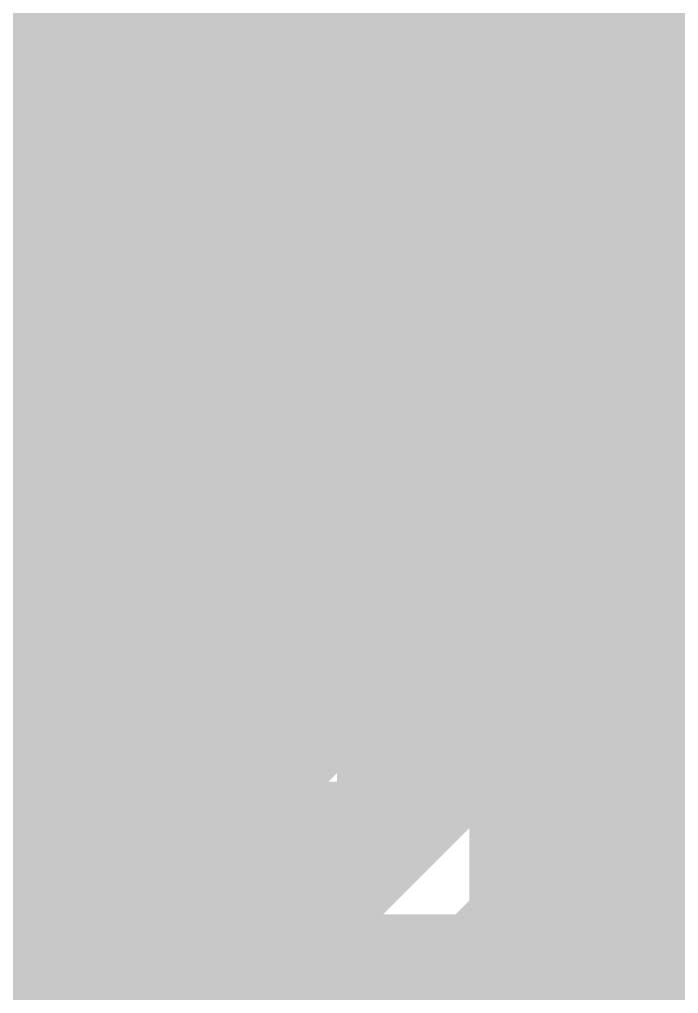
# Model space of a CAD drawing. Header units: inches. Extents: x 0 to 841, y 0 to 594.
# Drawn here: x 412.673 to 413.173, y 551.926 to 552.664 of the extents above; entities that cross this region are included whole.
import ezdxf

# ---------------------------------------------------------------- set-up
doc = ezdxf.new("R2010")
doc.units = ezdxf.units.IN
doc.layers.add('Sheet', color=255, linetype='Continuous')

msp = doc.modelspace()

# ---------------------------------------------------------------- linework, layer by layer
at = {"layer": 'Sheet'}
for points in [[(402.5113, 567.49819, 0.7493, 0.7493, 0), (412.50502, 567.49819, 0.7493, 0.7493, 0), (412.50502, 552.49546, 0.7493, 0.7493, 0)], [(413.17875, 552.85481, 0.29972, 0.29972, 0), (413.20121, 552.80989, 0.29972, 0.29972, 0), (413.20121, 552.78743, 0.29972, 0.29972, 0), (413.22367, 552.74251, 0.29972, 0.29972, 0), (413.22367, 552.72006, 0.29972, 0.29972, 0), (413.24613, 552.67514, 0.29972, 0.29972, 0), (413.24613, 552.65268, 0.29972, 0.29972, 0), (413.26859, 552.60776, 0.29972, 0.29972, 0), (413.26859, 552.56284, 0.29972, 0.29972, 0), (413.26859, 552.54038, 0.29972, 0.29972, 0), (413.26859, 552.49546, 0.29972, 0.29972, 0)], [(413.17875, 552.85481, 0.29972, 0.29972, 0), (413.20121, 552.80989, 0.29972, 0.29972, 0), (413.20121, 552.78743, 0.29972, 0.29972, 0), (413.22367, 552.74251, 0.29972, 0.29972, 0), (413.22367, 552.72006, 0.29972, 0.29972, 0), (413.24613, 552.67514, 0.29972, 0.29972, 0), (413.24613, 552.65268, 0.29972, 0.29972, 0), (413.26859, 552.60776, 0.29972, 0.29972, 0), (413.26859, 552.56284, 0.29972, 0.29972, 0), (413.26859, 552.54038, 0.29972, 0.29972, 0), (413.26859, 552.49546, 0.29972, 0.29972, 0)], [(413.17875, 552.85481, 0.29972, 0.29972, 0), (413.20121, 552.80989, 0.29972, 0.29972, 0), (413.20121, 552.78743, 0.29972, 0.29972, 0), (413.22367, 552.74251, 0.29972, 0.29972, 0), (413.22367, 552.72006, 0.29972, 0.29972, 0), (413.24613, 552.67514, 0.29972, 0.29972, 0), (413.24613, 552.65268, 0.29972, 0.29972, 0), (413.26859, 552.60776, 0.29972, 0.29972, 0), (413.26859, 552.56284, 0.29972, 0.29972, 0), (413.26859, 552.54038, 0.29972, 0.29972, 0), (413.26859, 552.49546, 0.29972, 0.29972, 0)], [(413.17875, 552.85481, 0.29972, 0.29972, 0), (413.20121, 552.80989, 0.29972, 0.29972, 0), (413.20121, 552.78743, 0.29972, 0.29972, 0), (413.22367, 552.74251, 0.29972, 0.29972, 0), (413.22367, 552.72006, 0.29972, 0.29972, 0), (413.24613, 552.67514, 0.29972, 0.29972, 0), (413.24613, 552.65268, 0.29972, 0.29972, 0), (413.26859, 552.60776, 0.29972, 0.29972, 0), (413.26859, 552.56284, 0.29972, 0.29972, 0), (413.26859, 552.54038, 0.29972, 0.29972, 0), (413.26859, 552.49546, 0.29972, 0.29972, 0)], [(412.8868, 552.83235, 0.29972, 0.29972, 0), (412.90926, 552.80989, 0.29972, 0.29972, 0), (412.93172, 552.78743, 0.29972, 0.29972, 0), (412.93172, 552.76497, 0.29972, 0.29972, 0), (412.95418, 552.74251, 0.29972, 0.29972, 0), (412.95418, 552.72006, 0.29972, 0.29972, 0), (412.97663, 552.6976, 0.29972, 0.29972, 0), (412.97663, 552.67514, 0.29972, 0.29972, 0), (412.99909, 552.67514, 0.29972, 0.29972, 0), (412.99909, 552.63022, 0.29972, 0.29972, 0), (412.99909, 552.60776, 0.29972, 0.29972, 0), (413.02155, 552.5853, 0.29972, 0.29972, 0), (413.02155, 552.56284, 0.29972, 0.29972, 0), (413.02155, 552.54038, 0.29972, 0.29972, 0), (413.02155, 552.51792, 0.29972, 0.29972, 0), (413.02155, 552.49546, 0.29972, 0.29972, 0)], [(412.8868, 552.83235, 0.29972, 0.29972, 0), (412.90926, 552.80989, 0.29972, 0.29972, 0), (412.93172, 552.78743, 0.29972, 0.29972, 0), (412.93172, 552.76497, 0.29972, 0.29972, 0), (412.95418, 552.74251, 0.29972, 0.29972, 0), (412.95418, 552.72006, 0.29972, 0.29972, 0), (412.97663, 552.6976, 0.29972, 0.29972, 0), (412.97663, 552.67514, 0.29972, 0.29972, 0), (412.99909, 552.67514, 0.29972, 0.29972, 0), (412.99909, 552.63022, 0.29972, 0.29972, 0), (412.99909, 552.60776, 0.29972, 0.29972, 0), (413.02155, 552.5853, 0.29972, 0.29972, 0), (413.02155, 552.56284, 0.29972, 0.29972, 0), (413.02155, 552.54038, 0.29972, 0.29972, 0), (413.02155, 552.51792, 0.29972, 0.29972, 0), (413.02155, 552.49546, 0.29972, 0.29972, 0)], [(412.8868, 552.83235, 0.29972, 0.29972, 0), (412.90926, 552.80989, 0.29972, 0.29972, 0), (412.93172, 552.78743, 0.29972, 0.29972, 0), (412.93172, 552.76497, 0.29972, 0.29972, 0), (412.95418, 552.74251, 0.29972, 0.29972, 0), (412.95418, 552.72006, 0.29972, 0.29972, 0), (412.97663, 552.6976, 0.29972, 0.29972, 0), (412.97663, 552.67514, 0.29972, 0.29972, 0), (412.99909, 552.67514, 0.29972, 0.29972, 0), (412.99909, 552.63022, 0.29972, 0.29972, 0), (412.99909, 552.60776, 0.29972, 0.29972, 0), (413.02155, 552.5853, 0.29972, 0.29972, 0), (413.02155, 552.56284, 0.29972, 0.29972, 0), (413.02155, 552.54038, 0.29972, 0.29972, 0), (413.02155, 552.51792, 0.29972, 0.29972, 0), (413.02155, 552.49546, 0.29972, 0.29972, 0)], [(412.8868, 552.83235, 0.29972, 0.29972, 0), (412.90926, 552.80989, 0.29972, 0.29972, 0), (412.93172, 552.78743, 0.29972, 0.29972, 0), (412.93172, 552.76497, 0.29972, 0.29972, 0), (412.95418, 552.74251, 0.29972, 0.29972, 0), (412.95418, 552.72006, 0.29972, 0.29972, 0), (412.97663, 552.6976, 0.29972, 0.29972, 0), (412.97663, 552.67514, 0.29972, 0.29972, 0), (412.99909, 552.67514, 0.29972, 0.29972, 0), (412.99909, 552.63022, 0.29972, 0.29972, 0), (412.99909, 552.60776, 0.29972, 0.29972, 0), (413.02155, 552.5853, 0.29972, 0.29972, 0), (413.02155, 552.56284, 0.29972, 0.29972, 0), (413.02155, 552.54038, 0.29972, 0.29972, 0), (413.02155, 552.51792, 0.29972, 0.29972, 0), (413.02155, 552.49546, 0.29972, 0.29972, 0)], [(445.00147, 552.49546, 0.7493, 0.7493, 0), (429.99965, 552.49546, 0.7493, 0.7493, 0), (412.50502, 552.49546, 0.7493, 0.7493, 0), (412.50502, 552.49546, 0.7493, 0.7493, 0), (405.00411, 552.49546, 0.7493, 0.7493, 0), (405.00411, 552.49546, 0.7493, 0.7493, 0)], [(412.50502, 552.49546, 0.7493, 0.7493, 0), (412.50502, 549.98004, 0.7493, 0.7493, 0)], [(412.95418, 552.72006, 0.09906, 0.09906, 0), (412.97663, 552.6976, 0.09906, 0.09906, 0), (412.97663, 552.67514, 0.09906, 0.09906, 0), (412.99909, 552.67514, 0.09906, 0.09906, 0), (412.99909, 552.63022, 0.09906, 0.09906, 0), (412.99909, 552.60776, 0.09906, 0.09906, 0), (413.02155, 552.5853, 0.09906, 0.09906, 0), (413.02155, 552.56284, 0.09906, 0.09906, 0), (413.02155, 552.54038, 0.09906, 0.09906, 0), (413.02155, 552.51792, 0.09906, 0.09906, 0), (413.02155, 552.49546, 0.09906, 0.09906, 0)], [(412.95418, 552.72006, 0.09906, 0.09906, 0), (412.97663, 552.6976, 0.09906, 0.09906, 0), (412.97663, 552.67514, 0.09906, 0.09906, 0), (412.99909, 552.67514, 0.09906, 0.09906, 0), (412.99909, 552.63022, 0.09906, 0.09906, 0), (412.99909, 552.60776, 0.09906, 0.09906, 0), (413.02155, 552.5853, 0.09906, 0.09906, 0), (413.02155, 552.56284, 0.09906, 0.09906, 0), (413.02155, 552.54038, 0.09906, 0.09906, 0), (413.02155, 552.51792, 0.09906, 0.09906, 0), (413.02155, 552.49546, 0.09906, 0.09906, 0)], [(412.95418, 552.72006, 0.09906, 0.09906, 0), (412.97663, 552.6976, 0.09906, 0.09906, 0), (412.97663, 552.67514, 0.09906, 0.09906, 0), (412.99909, 552.67514, 0.09906, 0.09906, 0), (412.99909, 552.63022, 0.09906, 0.09906, 0), (412.99909, 552.60776, 0.09906, 0.09906, 0), (413.02155, 552.5853, 0.09906, 0.09906, 0), (413.02155, 552.56284, 0.09906, 0.09906, 0), (413.02155, 552.54038, 0.09906, 0.09906, 0), (413.02155, 552.51792, 0.09906, 0.09906, 0), (413.02155, 552.49546, 0.09906, 0.09906, 0)], [(412.95418, 552.72006, 0.09906, 0.09906, 0), (412.97663, 552.6976, 0.09906, 0.09906, 0), (412.97663, 552.67514, 0.09906, 0.09906, 0), (412.99909, 552.67514, 0.09906, 0.09906, 0), (412.99909, 552.63022, 0.09906, 0.09906, 0), (412.99909, 552.60776, 0.09906, 0.09906, 0), (413.02155, 552.5853, 0.09906, 0.09906, 0), (413.02155, 552.56284, 0.09906, 0.09906, 0), (413.02155, 552.54038, 0.09906, 0.09906, 0), (413.02155, 552.51792, 0.09906, 0.09906, 0), (413.02155, 552.49546, 0.09906, 0.09906, 0)], [(413.02155, 552.49546, 0.29972, 0.29972, 0), (413.02155, 552.473, 0.29972, 0.29972, 0), (413.02155, 552.45055, 0.29972, 0.29972, 0), (413.02155, 552.40563, 0.29972, 0.29972, 0), (413.02155, 552.38317, 0.29972, 0.29972, 0), (412.99909, 552.36071, 0.29972, 0.29972, 0), (412.99909, 552.33825, 0.29972, 0.29972, 0), (412.99909, 552.31579, 0.29972, 0.29972, 0), (412.97663, 552.29333, 0.29972, 0.29972, 0), (412.97663, 552.27087, 0.29972, 0.29972, 0), (412.95418, 552.24841, 0.29972, 0.29972, 0), (412.95418, 552.22595, 0.29972, 0.29972, 0), (412.93172, 552.20349, 0.29972, 0.29972, 0), (412.93172, 552.18104, 0.29972, 0.29972, 0), (412.90926, 552.15858, 0.29972, 0.29972, 0), (412.8868, 552.13612, 0.29972, 0.29972, 0), (412.86434, 552.13612, 0.29972, 0.29972, 0), (412.86434, 552.11366, 0.29972, 0.29972, 0), (412.84189, 552.0912, 0.29972, 0.29972, 0), (412.81943, 552.06874, 0.29972, 0.29972, 0), (412.79697, 552.06874, 0.29972, 0.29972, 0), (412.77451, 552.04628, 0.29972, 0.29972, 0), (412.75206, 552.04628, 0.29972, 0.29972, 0), (412.7296, 552.02382, 0.29972, 0.29972, 0), (412.70714, 552.02382, 0.29972, 0.29972, 0), (412.68468, 552.00136, 0.29972, 0.29972, 0), (412.66222, 552.00136, 0.29972, 0.29972, 0), (412.63977, 552.00136, 0.29972, 0.29972, 0), (412.61731, 551.9789, 0.29972, 0.29972, 0), (412.59485, 551.9789, 0.29972, 0.29972, 0), (412.54994, 551.9789, 0.29972, 0.29972, 0), (412.52748, 551.9789, 0.29972, 0.29972, 0), (412.50502, 551.9789, 0.29972, 0.29972, 0)], [(413.02155, 552.49546, 0.29972, 0.29972, 0), (413.02155, 552.473, 0.29972, 0.29972, 0), (413.02155, 552.45055, 0.29972, 0.29972, 0), (413.02155, 552.40563, 0.29972, 0.29972, 0), (413.02155, 552.38317, 0.29972, 0.29972, 0), (412.99909, 552.36071, 0.29972, 0.29972, 0), (412.99909, 552.33825, 0.29972, 0.29972, 0), (412.99909, 552.31579, 0.29972, 0.29972, 0), (412.97663, 552.29333, 0.29972, 0.29972, 0), (412.97663, 552.27087, 0.29972, 0.29972, 0), (412.95418, 552.24841, 0.29972, 0.29972, 0), (412.95418, 552.22595, 0.29972, 0.29972, 0), (412.93172, 552.20349, 0.29972, 0.29972, 0), (412.93172, 552.18104, 0.29972, 0.29972, 0), (412.90926, 552.15858, 0.29972, 0.29972, 0), (412.8868, 552.13612, 0.29972, 0.29972, 0), (412.86434, 552.13612, 0.29972, 0.29972, 0), (412.86434, 552.11366, 0.29972, 0.29972, 0), (412.84189, 552.0912, 0.29972, 0.29972, 0), (412.81943, 552.06874, 0.29972, 0.29972, 0), (412.79697, 552.06874, 0.29972, 0.29972, 0), (412.77451, 552.04628, 0.29972, 0.29972, 0), (412.75206, 552.04628, 0.29972, 0.29972, 0), (412.7296, 552.02382, 0.29972, 0.29972, 0), (412.70714, 552.02382, 0.29972, 0.29972, 0), (412.68468, 552.00136, 0.29972, 0.29972, 0), (412.66222, 552.00136, 0.29972, 0.29972, 0), (412.63977, 552.00136, 0.29972, 0.29972, 0), (412.61731, 551.9789, 0.29972, 0.29972, 0), (412.59485, 551.9789, 0.29972, 0.29972, 0), (412.54994, 551.9789, 0.29972, 0.29972, 0), (412.52748, 551.9789, 0.29972, 0.29972, 0), (412.50502, 551.9789, 0.29972, 0.29972, 0)], [(413.02155, 552.49546, 0.29972, 0.29972, 0), (413.02155, 552.473, 0.29972, 0.29972, 0), (413.02155, 552.45055, 0.29972, 0.29972, 0), (413.02155, 552.40563, 0.29972, 0.29972, 0), (413.02155, 552.38317, 0.29972, 0.29972, 0), (412.99909, 552.36071, 0.29972, 0.29972, 0), (412.99909, 552.33825, 0.29972, 0.29972, 0), (412.99909, 552.31579, 0.29972, 0.29972, 0), (412.97663, 552.29333, 0.29972, 0.29972, 0), (412.97663, 552.27087, 0.29972, 0.29972, 0), (412.95418, 552.24841, 0.29972, 0.29972, 0), (412.95418, 552.22595, 0.29972, 0.29972, 0), (412.93172, 552.20349, 0.29972, 0.29972, 0), (412.93172, 552.18104, 0.29972, 0.29972, 0), (412.90926, 552.15858, 0.29972, 0.29972, 0), (412.8868, 552.13612, 0.29972, 0.29972, 0), (412.86434, 552.13612, 0.29972, 0.29972, 0), (412.86434, 552.11366, 0.29972, 0.29972, 0), (412.84189, 552.0912, 0.29972, 0.29972, 0), (412.81943, 552.06874, 0.29972, 0.29972, 0), (412.79697, 552.06874, 0.29972, 0.29972, 0), (412.77451, 552.04628, 0.29972, 0.29972, 0), (412.75206, 552.04628, 0.29972, 0.29972, 0), (412.7296, 552.02382, 0.29972, 0.29972, 0), (412.70714, 552.02382, 0.29972, 0.29972, 0), (412.68468, 552.00136, 0.29972, 0.29972, 0), (412.66222, 552.00136, 0.29972, 0.29972, 0), (412.63977, 552.00136, 0.29972, 0.29972, 0), (412.61731, 551.9789, 0.29972, 0.29972, 0), (412.59485, 551.9789, 0.29972, 0.29972, 0), (412.54994, 551.9789, 0.29972, 0.29972, 0), (412.52748, 551.9789, 0.29972, 0.29972, 0), (412.50502, 551.9789, 0.29972, 0.29972, 0)], [(413.02155, 552.49546, 0.29972, 0.29972, 0), (413.02155, 552.473, 0.29972, 0.29972, 0), (413.02155, 552.45055, 0.29972, 0.29972, 0), (413.02155, 552.40563, 0.29972, 0.29972, 0), (413.02155, 552.38317, 0.29972, 0.29972, 0), (412.99909, 552.36071, 0.29972, 0.29972, 0), (412.99909, 552.33825, 0.29972, 0.29972, 0), (412.99909, 552.31579, 0.29972, 0.29972, 0), (412.97663, 552.29333, 0.29972, 0.29972, 0), (412.97663, 552.27087, 0.29972, 0.29972, 0), (412.95418, 552.24841, 0.29972, 0.29972, 0), (412.95418, 552.22595, 0.29972, 0.29972, 0), (412.93172, 552.20349, 0.29972, 0.29972, 0), (412.93172, 552.18104, 0.29972, 0.29972, 0), (412.90926, 552.15858, 0.29972, 0.29972, 0), (412.8868, 552.13612, 0.29972, 0.29972, 0), (412.86434, 552.13612, 0.29972, 0.29972, 0), (412.86434, 552.11366, 0.29972, 0.29972, 0), (412.84189, 552.0912, 0.29972, 0.29972, 0), (412.81943, 552.06874, 0.29972, 0.29972, 0), (412.79697, 552.06874, 0.29972, 0.29972, 0), (412.77451, 552.04628, 0.29972, 0.29972, 0), (412.75206, 552.04628, 0.29972, 0.29972, 0), (412.7296, 552.02382, 0.29972, 0.29972, 0), (412.70714, 552.02382, 0.29972, 0.29972, 0), (412.68468, 552.00136, 0.29972, 0.29972, 0), (412.66222, 552.00136, 0.29972, 0.29972, 0), (412.63977, 552.00136, 0.29972, 0.29972, 0), (412.61731, 551.9789, 0.29972, 0.29972, 0), (412.59485, 551.9789, 0.29972, 0.29972, 0), (412.54994, 551.9789, 0.29972, 0.29972, 0), (412.52748, 551.9789, 0.29972, 0.29972, 0), (412.50502, 551.9789, 0.29972, 0.29972, 0)], [(413.26859, 552.49546, 0.29972, 0.29972, 0), (413.26859, 552.45055, 0.29972, 0.29972, 0), (413.26859, 552.40563, 0.29972, 0.29972, 0), (413.26859, 552.38317, 0.29972, 0.29972, 0), (413.24613, 552.33825, 0.29972, 0.29972, 0), (413.24613, 552.29333, 0.29972, 0.29972, 0), (413.22367, 552.27087, 0.29972, 0.29972, 0), (413.22367, 552.22595, 0.29972, 0.29972, 0), (413.20121, 552.20349, 0.29972, 0.29972, 0), (413.20121, 552.15858, 0.29972, 0.29972, 0), (413.17875, 552.13612, 0.29972, 0.29972, 0), (413.1563, 552.0912, 0.29972, 0.29972, 0), (413.13384, 552.06874, 0.29972, 0.29972, 0), (413.11138, 552.04628, 0.29972, 0.29972, 0), (413.08892, 552.00136, 0.29972, 0.29972, 0), (413.06647, 551.9789, 0.29972, 0.29972, 0), (413.04401, 551.95644, 0.29972, 0.29972, 0), (413.02155, 551.93398, 0.29972, 0.29972, 0), (412.99909, 551.91153, 0.29972, 0.29972, 0), (412.95418, 551.88907, 0.29972, 0.29972, 0), (412.93172, 551.86661, 0.29972, 0.29972, 0), (412.90926, 551.84415, 0.29972, 0.29972, 0), (412.86434, 551.82169, 0.29972, 0.29972, 0), (412.84189, 551.79923, 0.29972, 0.29972, 0), (412.79697, 551.79923, 0.29972, 0.29972, 0), (412.77451, 551.77677, 0.29972, 0.29972, 0), (412.7296, 551.77677, 0.29972, 0.29972, 0), (412.70714, 551.75431, 0.29972, 0.29972, 0)], [(413.26859, 552.49546, 0.29972, 0.29972, 0), (413.26859, 552.45055, 0.29972, 0.29972, 0), (413.26859, 552.40563, 0.29972, 0.29972, 0), (413.26859, 552.38317, 0.29972, 0.29972, 0), (413.24613, 552.33825, 0.29972, 0.29972, 0), (413.24613, 552.29333, 0.29972, 0.29972, 0), (413.22367, 552.27087, 0.29972, 0.29972, 0), (413.22367, 552.22595, 0.29972, 0.29972, 0), (413.20121, 552.20349, 0.29972, 0.29972, 0), (413.20121, 552.15858, 0.29972, 0.29972, 0), (413.17875, 552.13612, 0.29972, 0.29972, 0), (413.1563, 552.0912, 0.29972, 0.29972, 0), (413.13384, 552.06874, 0.29972, 0.29972, 0), (413.11138, 552.04628, 0.29972, 0.29972, 0), (413.08892, 552.00136, 0.29972, 0.29972, 0), (413.06647, 551.9789, 0.29972, 0.29972, 0), (413.04401, 551.95644, 0.29972, 0.29972, 0), (413.02155, 551.93398, 0.29972, 0.29972, 0), (412.99909, 551.91153, 0.29972, 0.29972, 0), (412.95418, 551.88907, 0.29972, 0.29972, 0), (412.93172, 551.86661, 0.29972, 0.29972, 0), (412.90926, 551.84415, 0.29972, 0.29972, 0), (412.86434, 551.82169, 0.29972, 0.29972, 0), (412.84189, 551.79923, 0.29972, 0.29972, 0), (412.79697, 551.79923, 0.29972, 0.29972, 0), (412.77451, 551.77677, 0.29972, 0.29972, 0), (412.7296, 551.77677, 0.29972, 0.29972, 0), (412.70714, 551.75431, 0.29972, 0.29972, 0)], [(413.26859, 552.49546, 0.29972, 0.29972, 0), (413.26859, 552.45055, 0.29972, 0.29972, 0), (413.26859, 552.40563, 0.29972, 0.29972, 0), (413.26859, 552.38317, 0.29972, 0.29972, 0), (413.24613, 552.33825, 0.29972, 0.29972, 0), (413.24613, 552.29333, 0.29972, 0.29972, 0), (413.22367, 552.27087, 0.29972, 0.29972, 0), (413.22367, 552.22595, 0.29972, 0.29972, 0), (413.20121, 552.20349, 0.29972, 0.29972, 0), (413.20121, 552.15858, 0.29972, 0.29972, 0), (413.17875, 552.13612, 0.29972, 0.29972, 0), (413.1563, 552.0912, 0.29972, 0.29972, 0), (413.13384, 552.06874, 0.29972, 0.29972, 0), (413.11138, 552.04628, 0.29972, 0.29972, 0), (413.08892, 552.00136, 0.29972, 0.29972, 0), (413.06647, 551.9789, 0.29972, 0.29972, 0), (413.04401, 551.95644, 0.29972, 0.29972, 0), (413.02155, 551.93398, 0.29972, 0.29972, 0), (412.99909, 551.91153, 0.29972, 0.29972, 0), (412.95418, 551.88907, 0.29972, 0.29972, 0), (412.93172, 551.86661, 0.29972, 0.29972, 0), (412.90926, 551.84415, 0.29972, 0.29972, 0), (412.86434, 551.82169, 0.29972, 0.29972, 0), (412.84189, 551.79923, 0.29972, 0.29972, 0), (412.79697, 551.79923, 0.29972, 0.29972, 0), (412.77451, 551.77677, 0.29972, 0.29972, 0), (412.7296, 551.77677, 0.29972, 0.29972, 0), (412.70714, 551.75431, 0.29972, 0.29972, 0)], [(413.26859, 552.49546, 0.29972, 0.29972, 0), (413.26859, 552.45055, 0.29972, 0.29972, 0), (413.26859, 552.40563, 0.29972, 0.29972, 0), (413.26859, 552.38317, 0.29972, 0.29972, 0), (413.24613, 552.33825, 0.29972, 0.29972, 0), (413.24613, 552.29333, 0.29972, 0.29972, 0), (413.22367, 552.27087, 0.29972, 0.29972, 0), (413.22367, 552.22595, 0.29972, 0.29972, 0), (413.20121, 552.20349, 0.29972, 0.29972, 0), (413.20121, 552.15858, 0.29972, 0.29972, 0), (413.17875, 552.13612, 0.29972, 0.29972, 0), (413.1563, 552.0912, 0.29972, 0.29972, 0), (413.13384, 552.06874, 0.29972, 0.29972, 0), (413.11138, 552.04628, 0.29972, 0.29972, 0), (413.08892, 552.00136, 0.29972, 0.29972, 0), (413.06647, 551.9789, 0.29972, 0.29972, 0), (413.04401, 551.95644, 0.29972, 0.29972, 0), (413.02155, 551.93398, 0.29972, 0.29972, 0), (412.99909, 551.91153, 0.29972, 0.29972, 0), (412.95418, 551.88907, 0.29972, 0.29972, 0), (412.93172, 551.86661, 0.29972, 0.29972, 0), (412.90926, 551.84415, 0.29972, 0.29972, 0), (412.86434, 551.82169, 0.29972, 0.29972, 0), (412.84189, 551.79923, 0.29972, 0.29972, 0), (412.79697, 551.79923, 0.29972, 0.29972, 0), (412.77451, 551.77677, 0.29972, 0.29972, 0), (412.7296, 551.77677, 0.29972, 0.29972, 0), (412.70714, 551.75431, 0.29972, 0.29972, 0)], [(413.02155, 552.49546, 0.29972, 0.29972, 0), (413.02155, 552.49546, 0.29972, 0.29972, 0), (413.02155, 552.49546, 0.29972, 0.29972, 0), (413.02155, 552.49546, 0.29972, 0.29972, 0), (413.02155, 552.49546, 0.29972, 0.29972, 0), (413.02155, 552.49546, 0.29972, 0.29972, 0), (413.02155, 552.49546, 0.29972, 0.29972, 0), (413.02155, 552.49546, 0.29972, 0.29972, 0), (413.02155, 552.49546, 0.29972, 0.29972, 0), (413.02155, 552.49546, 0.29972, 0.29972, 0), (413.02155, 552.49546, 0.29972, 0.29972, 0), (413.02155, 552.49546, 0.29972, 0.29972, 0), (413.02155, 552.49546, 0.29972, 0.29972, 0), (413.02155, 552.49546, 0.29972, 0.29972, 0), (413.02155, 552.49546, 0.29972, 0.29972, 0), (413.02155, 552.49546, 0.29972, 0.29972, 0), (413.02155, 552.49546, 0.29972, 0.29972, 0), (413.02155, 552.49546, 0.29972, 0.29972, 0), (413.02155, 552.49546, 0.29972, 0.29972, 0), (413.02155, 552.49546, 0.29972, 0.29972, 0), (413.02155, 552.49546, 0.29972, 0.29972, 0), (413.02155, 552.49546, 0.29972, 0.29972, 0), (413.02155, 552.49546, 0.29972, 0.29972, 0), (413.02155, 552.49546, 0.29972, 0.29972, 0), (413.02155, 552.49546, 0.29972, 0.29972, 0), (413.02155, 552.49546, 0.29972, 0.29972, 0), (413.02155, 552.49546, 0.29972, 0.29972, 0), (413.02155, 552.49546, 0.29972, 0.29972, 0), (413.02155, 552.49546, 0.29972, 0.29972, 0), (413.02155, 552.49546, 0.29972, 0.29972, 0), (413.02155, 552.49546, 0.29972, 0.29972, 0), (413.02155, 552.49546, 0.29972, 0.29972, 0), (413.02155, 552.49546, 0.29972, 0.29972, 0)], [(413.02155, 552.49546, 0.29972, 0.29972, 0), (413.02155, 552.49546, 0.29972, 0.29972, 0)], [(413.02155, 552.49546, 0.29972, 0.29972, 0), (413.02155, 552.49546, 0.29972, 0.29972, 0), (413.02155, 552.49546, 0.29972, 0.29972, 0), (413.02155, 552.49546, 0.29972, 0.29972, 0), (413.02155, 552.49546, 0.29972, 0.29972, 0), (413.02155, 552.49546, 0.29972, 0.29972, 0), (413.02155, 552.49546, 0.29972, 0.29972, 0), (413.02155, 552.49546, 0.29972, 0.29972, 0), (413.02155, 552.49546, 0.29972, 0.29972, 0), (413.02155, 552.49546, 0.29972, 0.29972, 0), (413.02155, 552.49546, 0.29972, 0.29972, 0), (413.02155, 552.49546, 0.29972, 0.29972, 0), (413.02155, 552.49546, 0.29972, 0.29972, 0), (413.02155, 552.49546, 0.29972, 0.29972, 0), (413.02155, 552.49546, 0.29972, 0.29972, 0), (413.02155, 552.49546, 0.29972, 0.29972, 0), (413.02155, 552.49546, 0.29972, 0.29972, 0), (413.02155, 552.49546, 0.29972, 0.29972, 0), (413.02155, 552.49546, 0.29972, 0.29972, 0), (413.02155, 552.49546, 0.29972, 0.29972, 0), (413.02155, 552.49546, 0.29972, 0.29972, 0), (413.02155, 552.49546, 0.29972, 0.29972, 0), (413.02155, 552.49546, 0.29972, 0.29972, 0), (413.02155, 552.49546, 0.29972, 0.29972, 0), (413.02155, 552.49546, 0.29972, 0.29972, 0), (413.02155, 552.49546, 0.29972, 0.29972, 0), (413.02155, 552.49546, 0.29972, 0.29972, 0), (413.02155, 552.49546, 0.29972, 0.29972, 0), (413.02155, 552.49546, 0.29972, 0.29972, 0), (413.02155, 552.49546, 0.29972, 0.29972, 0), (413.02155, 552.49546, 0.29972, 0.29972, 0), (413.02155, 552.49546, 0.29972, 0.29972, 0), (413.02155, 552.49546, 0.29972, 0.29972, 0)], [(413.02155, 552.49546, 0.29972, 0.29972, 0), (413.02155, 552.49546, 0.29972, 0.29972, 0)], [(413.02155, 552.49546, 0.29972, 0.29972, 0), (413.02155, 552.49546, 0.29972, 0.29972, 0), (413.02155, 552.49546, 0.29972, 0.29972, 0), (413.02155, 552.49546, 0.29972, 0.29972, 0), (413.02155, 552.49546, 0.29972, 0.29972, 0), (413.02155, 552.49546, 0.29972, 0.29972, 0), (413.02155, 552.49546, 0.29972, 0.29972, 0), (413.02155, 552.49546, 0.29972, 0.29972, 0), (413.02155, 552.49546, 0.29972, 0.29972, 0), (413.02155, 552.49546, 0.29972, 0.29972, 0), (413.02155, 552.49546, 0.29972, 0.29972, 0), (413.02155, 552.49546, 0.29972, 0.29972, 0), (413.02155, 552.49546, 0.29972, 0.29972, 0), (413.02155, 552.49546, 0.29972, 0.29972, 0), (413.02155, 552.49546, 0.29972, 0.29972, 0), (413.02155, 552.49546, 0.29972, 0.29972, 0), (413.02155, 552.49546, 0.29972, 0.29972, 0), (413.02155, 552.49546, 0.29972, 0.29972, 0), (413.02155, 552.49546, 0.29972, 0.29972, 0), (413.02155, 552.49546, 0.29972, 0.29972, 0), (413.02155, 552.49546, 0.29972, 0.29972, 0), (413.02155, 552.49546, 0.29972, 0.29972, 0), (413.02155, 552.49546, 0.29972, 0.29972, 0), (413.02155, 552.49546, 0.29972, 0.29972, 0), (413.02155, 552.49546, 0.29972, 0.29972, 0), (413.02155, 552.49546, 0.29972, 0.29972, 0), (413.02155, 552.49546, 0.29972, 0.29972, 0), (413.02155, 552.49546, 0.29972, 0.29972, 0), (413.02155, 552.49546, 0.29972, 0.29972, 0), (413.02155, 552.49546, 0.29972, 0.29972, 0), (413.02155, 552.49546, 0.29972, 0.29972, 0), (413.02155, 552.49546, 0.29972, 0.29972, 0), (413.02155, 552.49546, 0.29972, 0.29972, 0)], [(413.02155, 552.49546, 0.29972, 0.29972, 0), (413.02155, 552.49546, 0.29972, 0.29972, 0)], [(413.02155, 552.49546, 0.29972, 0.29972, 0), (413.02155, 552.49546, 0.29972, 0.29972, 0), (413.02155, 552.49546, 0.29972, 0.29972, 0), (413.02155, 552.49546, 0.29972, 0.29972, 0), (413.02155, 552.49546, 0.29972, 0.29972, 0), (413.02155, 552.49546, 0.29972, 0.29972, 0), (413.02155, 552.49546, 0.29972, 0.29972, 0), (413.02155, 552.49546, 0.29972, 0.29972, 0), (413.02155, 552.49546, 0.29972, 0.29972, 0), (413.02155, 552.49546, 0.29972, 0.29972, 0), (413.02155, 552.49546, 0.29972, 0.29972, 0), (413.02155, 552.49546, 0.29972, 0.29972, 0), (413.02155, 552.49546, 0.29972, 0.29972, 0), (413.02155, 552.49546, 0.29972, 0.29972, 0), (413.02155, 552.49546, 0.29972, 0.29972, 0), (413.02155, 552.49546, 0.29972, 0.29972, 0), (413.02155, 552.49546, 0.29972, 0.29972, 0), (413.02155, 552.49546, 0.29972, 0.29972, 0), (413.02155, 552.49546, 0.29972, 0.29972, 0), (413.02155, 552.49546, 0.29972, 0.29972, 0), (413.02155, 552.49546, 0.29972, 0.29972, 0), (413.02155, 552.49546, 0.29972, 0.29972, 0), (413.02155, 552.49546, 0.29972, 0.29972, 0), (413.02155, 552.49546, 0.29972, 0.29972, 0), (413.02155, 552.49546, 0.29972, 0.29972, 0), (413.02155, 552.49546, 0.29972, 0.29972, 0), (413.02155, 552.49546, 0.29972, 0.29972, 0), (413.02155, 552.49546, 0.29972, 0.29972, 0), (413.02155, 552.49546, 0.29972, 0.29972, 0), (413.02155, 552.49546, 0.29972, 0.29972, 0), (413.02155, 552.49546, 0.29972, 0.29972, 0), (413.02155, 552.49546, 0.29972, 0.29972, 0), (413.02155, 552.49546, 0.29972, 0.29972, 0)], [(413.02155, 552.49546, 0.29972, 0.29972, 0), (413.02155, 552.49546, 0.29972, 0.29972, 0)], [(413.26859, 552.49546, 0.29972, 0.29972, 0), (413.26859, 552.49546, 0.29972, 0.29972, 0), (413.26859, 552.49546, 0.29972, 0.29972, 0), (413.26859, 552.49546, 0.29972, 0.29972, 0), (413.26859, 552.49546, 0.29972, 0.29972, 0), (413.26859, 552.49546, 0.29972, 0.29972, 0), (413.26859, 552.49546, 0.29972, 0.29972, 0), (413.26859, 552.49546, 0.29972, 0.29972, 0), (413.26859, 552.49546, 0.29972, 0.29972, 0), (413.26859, 552.49546, 0.29972, 0.29972, 0), (413.26859, 552.49546, 0.29972, 0.29972, 0), (413.26859, 552.49546, 0.29972, 0.29972, 0), (413.26859, 552.49546, 0.29972, 0.29972, 0), (413.26859, 552.49546, 0.29972, 0.29972, 0), (413.26859, 552.49546, 0.29972, 0.29972, 0), (413.26859, 552.49546, 0.29972, 0.29972, 0), (413.26859, 552.49546, 0.29972, 0.29972, 0), (413.26859, 552.49546, 0.29972, 0.29972, 0), (413.26859, 552.49546, 0.29972, 0.29972, 0), (413.26859, 552.49546, 0.29972, 0.29972, 0), (413.26859, 552.49546, 0.29972, 0.29972, 0), (413.26859, 552.49546, 0.29972, 0.29972, 0), (413.26859, 552.49546, 0.29972, 0.29972, 0), (413.26859, 552.49546, 0.29972, 0.29972, 0), (413.26859, 552.49546, 0.29972, 0.29972, 0), (413.26859, 552.49546, 0.29972, 0.29972, 0), (413.26859, 552.49546, 0.29972, 0.29972, 0), (413.26859, 552.49546, 0.29972, 0.29972, 0), (413.26859, 552.49546, 0.29972, 0.29972, 0), (413.26859, 552.49546, 0.29972, 0.29972, 0), (413.26859, 552.49546, 0.29972, 0.29972, 0), (413.26859, 552.49546, 0.29972, 0.29972, 0), (413.26859, 552.49546, 0.29972, 0.29972, 0)], [(413.26859, 552.49546, 0.29972, 0.29972, 0), (413.26859, 552.49546, 0.29972, 0.29972, 0)], [(413.26859, 552.49546, 0.29972, 0.29972, 0), (413.26859, 552.49546, 0.29972, 0.29972, 0), (413.26859, 552.49546, 0.29972, 0.29972, 0), (413.26859, 552.49546, 0.29972, 0.29972, 0), (413.26859, 552.49546, 0.29972, 0.29972, 0), (413.26859, 552.49546, 0.29972, 0.29972, 0), (413.26859, 552.49546, 0.29972, 0.29972, 0), (413.26859, 552.49546, 0.29972, 0.29972, 0), (413.26859, 552.49546, 0.29972, 0.29972, 0), (413.26859, 552.49546, 0.29972, 0.29972, 0), (413.26859, 552.49546, 0.29972, 0.29972, 0), (413.26859, 552.49546, 0.29972, 0.29972, 0), (413.26859, 552.49546, 0.29972, 0.29972, 0), (413.26859, 552.49546, 0.29972, 0.29972, 0), (413.26859, 552.49546, 0.29972, 0.29972, 0), (413.26859, 552.49546, 0.29972, 0.29972, 0), (413.26859, 552.49546, 0.29972, 0.29972, 0), (413.26859, 552.49546, 0.29972, 0.29972, 0), (413.26859, 552.49546, 0.29972, 0.29972, 0), (413.26859, 552.49546, 0.29972, 0.29972, 0), (413.26859, 552.49546, 0.29972, 0.29972, 0), (413.26859, 552.49546, 0.29972, 0.29972, 0), (413.26859, 552.49546, 0.29972, 0.29972, 0), (413.26859, 552.49546, 0.29972, 0.29972, 0), (413.26859, 552.49546, 0.29972, 0.29972, 0), (413.26859, 552.49546, 0.29972, 0.29972, 0), (413.26859, 552.49546, 0.29972, 0.29972, 0), (413.26859, 552.49546, 0.29972, 0.29972, 0), (413.26859, 552.49546, 0.29972, 0.29972, 0), (413.26859, 552.49546, 0.29972, 0.29972, 0), (413.26859, 552.49546, 0.29972, 0.29972, 0), (413.26859, 552.49546, 0.29972, 0.29972, 0), (413.26859, 552.49546, 0.29972, 0.29972, 0)], [(413.26859, 552.49546, 0.29972, 0.29972, 0), (413.26859, 552.49546, 0.29972, 0.29972, 0)], [(413.26859, 552.49546, 0.29972, 0.29972, 0), (413.26859, 552.49546, 0.29972, 0.29972, 0), (413.26859, 552.49546, 0.29972, 0.29972, 0), (413.26859, 552.49546, 0.29972, 0.29972, 0), (413.26859, 552.49546, 0.29972, 0.29972, 0), (413.26859, 552.49546, 0.29972, 0.29972, 0), (413.26859, 552.49546, 0.29972, 0.29972, 0), (413.26859, 552.49546, 0.29972, 0.29972, 0), (413.26859, 552.49546, 0.29972, 0.29972, 0), (413.26859, 552.49546, 0.29972, 0.29972, 0), (413.26859, 552.49546, 0.29972, 0.29972, 0), (413.26859, 552.49546, 0.29972, 0.29972, 0), (413.26859, 552.49546, 0.29972, 0.29972, 0), (413.26859, 552.49546, 0.29972, 0.29972, 0), (413.26859, 552.49546, 0.29972, 0.29972, 0), (413.26859, 552.49546, 0.29972, 0.29972, 0), (413.26859, 552.49546, 0.29972, 0.29972, 0), (413.26859, 552.49546, 0.29972, 0.29972, 0), (413.26859, 552.49546, 0.29972, 0.29972, 0), (413.26859, 552.49546, 0.29972, 0.29972, 0), (413.26859, 552.49546, 0.29972, 0.29972, 0), (413.26859, 552.49546, 0.29972, 0.29972, 0), (413.26859, 552.49546, 0.29972, 0.29972, 0), (413.26859, 552.49546, 0.29972, 0.29972, 0), (413.26859, 552.49546, 0.29972, 0.29972, 0), (413.26859, 552.49546, 0.29972, 0.29972, 0), (413.26859, 552.49546, 0.29972, 0.29972, 0), (413.26859, 552.49546, 0.29972, 0.29972, 0), (413.26859, 552.49546, 0.29972, 0.29972, 0), (413.26859, 552.49546, 0.29972, 0.29972, 0), (413.26859, 552.49546, 0.29972, 0.29972, 0), (413.26859, 552.49546, 0.29972, 0.29972, 0), (413.26859, 552.49546, 0.29972, 0.29972, 0)], [(413.26859, 552.49546, 0.29972, 0.29972, 0), (413.26859, 552.49546, 0.29972, 0.29972, 0)], [(413.26859, 552.49546, 0.29972, 0.29972, 0), (413.26859, 552.49546, 0.29972, 0.29972, 0), (413.26859, 552.49546, 0.29972, 0.29972, 0), (413.26859, 552.49546, 0.29972, 0.29972, 0), (413.26859, 552.49546, 0.29972, 0.29972, 0), (413.26859, 552.49546, 0.29972, 0.29972, 0), (413.26859, 552.49546, 0.29972, 0.29972, 0), (413.26859, 552.49546, 0.29972, 0.29972, 0), (413.26859, 552.49546, 0.29972, 0.29972, 0), (413.26859, 552.49546, 0.29972, 0.29972, 0), (413.26859, 552.49546, 0.29972, 0.29972, 0), (413.26859, 552.49546, 0.29972, 0.29972, 0), (413.26859, 552.49546, 0.29972, 0.29972, 0), (413.26859, 552.49546, 0.29972, 0.29972, 0), (413.26859, 552.49546, 0.29972, 0.29972, 0), (413.26859, 552.49546, 0.29972, 0.29972, 0), (413.26859, 552.49546, 0.29972, 0.29972, 0), (413.26859, 552.49546, 0.29972, 0.29972, 0), (413.26859, 552.49546, 0.29972, 0.29972, 0), (413.26859, 552.49546, 0.29972, 0.29972, 0), (413.26859, 552.49546, 0.29972, 0.29972, 0), (413.26859, 552.49546, 0.29972, 0.29972, 0), (413.26859, 552.49546, 0.29972, 0.29972, 0), (413.26859, 552.49546, 0.29972, 0.29972, 0), (413.26859, 552.49546, 0.29972, 0.29972, 0), (413.26859, 552.49546, 0.29972, 0.29972, 0), (413.26859, 552.49546, 0.29972, 0.29972, 0), (413.26859, 552.49546, 0.29972, 0.29972, 0), (413.26859, 552.49546, 0.29972, 0.29972, 0), (413.26859, 552.49546, 0.29972, 0.29972, 0), (413.26859, 552.49546, 0.29972, 0.29972, 0), (413.26859, 552.49546, 0.29972, 0.29972, 0), (413.26859, 552.49546, 0.29972, 0.29972, 0)], [(413.26859, 552.49546, 0.29972, 0.29972, 0), (413.26859, 552.49546, 0.29972, 0.29972, 0)], [(413.02155, 552.49546, 0.09906, 0.09906, 0), (413.02155, 552.473, 0.09906, 0.09906, 0), (413.02155, 552.45055, 0.09906, 0.09906, 0), (413.02155, 552.40563, 0.09906, 0.09906, 0), (413.02155, 552.38317, 0.09906, 0.09906, 0), (412.99909, 552.36071, 0.09906, 0.09906, 0), (412.99909, 552.33825, 0.09906, 0.09906, 0), (412.99909, 552.31579, 0.09906, 0.09906, 0), (412.97663, 552.29333, 0.09906, 0.09906, 0), (412.97663, 552.27087, 0.09906, 0.09906, 0), (412.95418, 552.24841, 0.09906, 0.09906, 0), (412.95418, 552.22595, 0.09906, 0.09906, 0), (412.93172, 552.20349, 0.09906, 0.09906, 0), (412.93172, 552.18104, 0.09906, 0.09906, 0), (412.90926, 552.15858, 0.09906, 0.09906, 0), (412.8868, 552.13612, 0.09906, 0.09906, 0), (412.86434, 552.13612, 0.09906, 0.09906, 0), (412.86434, 552.11366, 0.09906, 0.09906, 0), (412.84189, 552.0912, 0.09906, 0.09906, 0), (412.81943, 552.06874, 0.09906, 0.09906, 0), (412.79697, 552.06874, 0.09906, 0.09906, 0), (412.77451, 552.04628, 0.09906, 0.09906, 0), (412.75206, 552.04628, 0.09906, 0.09906, 0), (412.7296, 552.02382, 0.09906, 0.09906, 0), (412.70714, 552.02382, 0.09906, 0.09906, 0), (412.68468, 552.00136, 0.09906, 0.09906, 0), (412.66222, 552.00136, 0.09906, 0.09906, 0), (412.63977, 552.00136, 0.09906, 0.09906, 0), (412.61731, 551.9789, 0.09906, 0.09906, 0)], [(413.02155, 552.49546, 0.09906, 0.09906, 0), (413.02155, 552.473, 0.09906, 0.09906, 0), (413.02155, 552.45055, 0.09906, 0.09906, 0), (413.02155, 552.40563, 0.09906, 0.09906, 0), (413.02155, 552.38317, 0.09906, 0.09906, 0), (412.99909, 552.36071, 0.09906, 0.09906, 0), (412.99909, 552.33825, 0.09906, 0.09906, 0), (412.99909, 552.31579, 0.09906, 0.09906, 0), (412.97663, 552.29333, 0.09906, 0.09906, 0), (412.97663, 552.27087, 0.09906, 0.09906, 0), (412.95418, 552.24841, 0.09906, 0.09906, 0), (412.95418, 552.22595, 0.09906, 0.09906, 0), (412.93172, 552.20349, 0.09906, 0.09906, 0), (412.93172, 552.18104, 0.09906, 0.09906, 0), (412.90926, 552.15858, 0.09906, 0.09906, 0), (412.8868, 552.13612, 0.09906, 0.09906, 0), (412.86434, 552.13612, 0.09906, 0.09906, 0), (412.86434, 552.11366, 0.09906, 0.09906, 0), (412.84189, 552.0912, 0.09906, 0.09906, 0), (412.81943, 552.06874, 0.09906, 0.09906, 0), (412.79697, 552.06874, 0.09906, 0.09906, 0), (412.77451, 552.04628, 0.09906, 0.09906, 0), (412.75206, 552.04628, 0.09906, 0.09906, 0), (412.7296, 552.02382, 0.09906, 0.09906, 0), (412.70714, 552.02382, 0.09906, 0.09906, 0), (412.68468, 552.00136, 0.09906, 0.09906, 0), (412.66222, 552.00136, 0.09906, 0.09906, 0), (412.63977, 552.00136, 0.09906, 0.09906, 0), (412.61731, 551.9789, 0.09906, 0.09906, 0)], [(413.02155, 552.49546, 0.09906, 0.09906, 0), (413.02155, 552.473, 0.09906, 0.09906, 0), (413.02155, 552.45055, 0.09906, 0.09906, 0), (413.02155, 552.40563, 0.09906, 0.09906, 0), (413.02155, 552.38317, 0.09906, 0.09906, 0), (412.99909, 552.36071, 0.09906, 0.09906, 0), (412.99909, 552.33825, 0.09906, 0.09906, 0), (412.99909, 552.31579, 0.09906, 0.09906, 0), (412.97663, 552.29333, 0.09906, 0.09906, 0), (412.97663, 552.27087, 0.09906, 0.09906, 0), (412.95418, 552.24841, 0.09906, 0.09906, 0), (412.95418, 552.22595, 0.09906, 0.09906, 0), (412.93172, 552.20349, 0.09906, 0.09906, 0), (412.93172, 552.18104, 0.09906, 0.09906, 0), (412.90926, 552.15858, 0.09906, 0.09906, 0), (412.8868, 552.13612, 0.09906, 0.09906, 0), (412.86434, 552.13612, 0.09906, 0.09906, 0), (412.86434, 552.11366, 0.09906, 0.09906, 0), (412.84189, 552.0912, 0.09906, 0.09906, 0), (412.81943, 552.06874, 0.09906, 0.09906, 0), (412.79697, 552.06874, 0.09906, 0.09906, 0), (412.77451, 552.04628, 0.09906, 0.09906, 0), (412.75206, 552.04628, 0.09906, 0.09906, 0), (412.7296, 552.02382, 0.09906, 0.09906, 0), (412.70714, 552.02382, 0.09906, 0.09906, 0), (412.68468, 552.00136, 0.09906, 0.09906, 0), (412.66222, 552.00136, 0.09906, 0.09906, 0), (412.63977, 552.00136, 0.09906, 0.09906, 0), (412.61731, 551.9789, 0.09906, 0.09906, 0)], [(413.02155, 552.49546, 0.09906, 0.09906, 0), (413.02155, 552.473, 0.09906, 0.09906, 0), (413.02155, 552.45055, 0.09906, 0.09906, 0), (413.02155, 552.40563, 0.09906, 0.09906, 0), (413.02155, 552.38317, 0.09906, 0.09906, 0), (412.99909, 552.36071, 0.09906, 0.09906, 0), (412.99909, 552.33825, 0.09906, 0.09906, 0), (412.99909, 552.31579, 0.09906, 0.09906, 0), (412.97663, 552.29333, 0.09906, 0.09906, 0), (412.97663, 552.27087, 0.09906, 0.09906, 0), (412.95418, 552.24841, 0.09906, 0.09906, 0), (412.95418, 552.22595, 0.09906, 0.09906, 0), (412.93172, 552.20349, 0.09906, 0.09906, 0), (412.93172, 552.18104, 0.09906, 0.09906, 0), (412.90926, 552.15858, 0.09906, 0.09906, 0), (412.8868, 552.13612, 0.09906, 0.09906, 0), (412.86434, 552.13612, 0.09906, 0.09906, 0), (412.86434, 552.11366, 0.09906, 0.09906, 0), (412.84189, 552.0912, 0.09906, 0.09906, 0), (412.81943, 552.06874, 0.09906, 0.09906, 0), (412.79697, 552.06874, 0.09906, 0.09906, 0), (412.77451, 552.04628, 0.09906, 0.09906, 0), (412.75206, 552.04628, 0.09906, 0.09906, 0), (412.7296, 552.02382, 0.09906, 0.09906, 0), (412.70714, 552.02382, 0.09906, 0.09906, 0), (412.68468, 552.00136, 0.09906, 0.09906, 0), (412.66222, 552.00136, 0.09906, 0.09906, 0), (412.63977, 552.00136, 0.09906, 0.09906, 0), (412.61731, 551.9789, 0.09906, 0.09906, 0)], [(413.26859, 552.49546, 0.09906, 0.09906, 0), (413.26859, 552.45055, 0.09906, 0.09906, 0), (413.26859, 552.40563, 0.09906, 0.09906, 0), (413.26859, 552.38317, 0.09906, 0.09906, 0), (413.24613, 552.33825, 0.09906, 0.09906, 0), (413.24613, 552.29333, 0.09906, 0.09906, 0), (413.22367, 552.27087, 0.09906, 0.09906, 0), (413.22367, 552.22595, 0.09906, 0.09906, 0), (413.20121, 552.20349, 0.09906, 0.09906, 0), (413.20121, 552.15858, 0.09906, 0.09906, 0), (413.17875, 552.13612, 0.09906, 0.09906, 0), (413.1563, 552.0912, 0.09906, 0.09906, 0), (413.13384, 552.06874, 0.09906, 0.09906, 0), (413.11138, 552.04628, 0.09906, 0.09906, 0), (413.08892, 552.00136, 0.09906, 0.09906, 0), (413.06647, 551.9789, 0.09906, 0.09906, 0), (413.04401, 551.95644, 0.09906, 0.09906, 0), (413.02155, 551.93398, 0.09906, 0.09906, 0), (412.99909, 551.91153, 0.09906, 0.09906, 0), (412.95418, 551.88907, 0.09906, 0.09906, 0), (412.93172, 551.86661, 0.09906, 0.09906, 0)], [(413.26859, 552.49546, 0.09906, 0.09906, 0), (413.26859, 552.45055, 0.09906, 0.09906, 0), (413.26859, 552.40563, 0.09906, 0.09906, 0), (413.26859, 552.38317, 0.09906, 0.09906, 0), (413.24613, 552.33825, 0.09906, 0.09906, 0), (413.24613, 552.29333, 0.09906, 0.09906, 0), (413.22367, 552.27087, 0.09906, 0.09906, 0), (413.22367, 552.22595, 0.09906, 0.09906, 0), (413.20121, 552.20349, 0.09906, 0.09906, 0), (413.20121, 552.15858, 0.09906, 0.09906, 0), (413.17875, 552.13612, 0.09906, 0.09906, 0), (413.1563, 552.0912, 0.09906, 0.09906, 0), (413.13384, 552.06874, 0.09906, 0.09906, 0), (413.11138, 552.04628, 0.09906, 0.09906, 0), (413.08892, 552.00136, 0.09906, 0.09906, 0), (413.06647, 551.9789, 0.09906, 0.09906, 0), (413.04401, 551.95644, 0.09906, 0.09906, 0), (413.02155, 551.93398, 0.09906, 0.09906, 0), (412.99909, 551.91153, 0.09906, 0.09906, 0), (412.95418, 551.88907, 0.09906, 0.09906, 0), (412.93172, 551.86661, 0.09906, 0.09906, 0)], [(413.26859, 552.49546, 0.09906, 0.09906, 0), (413.26859, 552.45055, 0.09906, 0.09906, 0), (413.26859, 552.40563, 0.09906, 0.09906, 0), (413.26859, 552.38317, 0.09906, 0.09906, 0), (413.24613, 552.33825, 0.09906, 0.09906, 0), (413.24613, 552.29333, 0.09906, 0.09906, 0), (413.22367, 552.27087, 0.09906, 0.09906, 0), (413.22367, 552.22595, 0.09906, 0.09906, 0), (413.20121, 552.20349, 0.09906, 0.09906, 0), (413.20121, 552.15858, 0.09906, 0.09906, 0), (413.17875, 552.13612, 0.09906, 0.09906, 0), (413.1563, 552.0912, 0.09906, 0.09906, 0), (413.13384, 552.06874, 0.09906, 0.09906, 0), (413.11138, 552.04628, 0.09906, 0.09906, 0), (413.08892, 552.00136, 0.09906, 0.09906, 0), (413.06647, 551.9789, 0.09906, 0.09906, 0), (413.04401, 551.95644, 0.09906, 0.09906, 0), (413.02155, 551.93398, 0.09906, 0.09906, 0), (412.99909, 551.91153, 0.09906, 0.09906, 0), (412.95418, 551.88907, 0.09906, 0.09906, 0), (412.93172, 551.86661, 0.09906, 0.09906, 0)], [(413.26859, 552.49546, 0.09906, 0.09906, 0), (413.26859, 552.45055, 0.09906, 0.09906, 0), (413.26859, 552.40563, 0.09906, 0.09906, 0), (413.26859, 552.38317, 0.09906, 0.09906, 0), (413.24613, 552.33825, 0.09906, 0.09906, 0), (413.24613, 552.29333, 0.09906, 0.09906, 0), (413.22367, 552.27087, 0.09906, 0.09906, 0), (413.22367, 552.22595, 0.09906, 0.09906, 0), (413.20121, 552.20349, 0.09906, 0.09906, 0), (413.20121, 552.15858, 0.09906, 0.09906, 0), (413.17875, 552.13612, 0.09906, 0.09906, 0), (413.1563, 552.0912, 0.09906, 0.09906, 0), (413.13384, 552.06874, 0.09906, 0.09906, 0), (413.11138, 552.04628, 0.09906, 0.09906, 0), (413.08892, 552.00136, 0.09906, 0.09906, 0), (413.06647, 551.9789, 0.09906, 0.09906, 0), (413.04401, 551.95644, 0.09906, 0.09906, 0), (413.02155, 551.93398, 0.09906, 0.09906, 0), (412.99909, 551.91153, 0.09906, 0.09906, 0), (412.95418, 551.88907, 0.09906, 0.09906, 0), (412.93172, 551.86661, 0.09906, 0.09906, 0)], [(413.02155, 552.49546, 0.09906, 0.09906, 0), (413.02155, 552.49546, 0.09906, 0.09906, 0), (413.02155, 552.49546, 0.09906, 0.09906, 0), (413.02155, 552.49546, 0.09906, 0.09906, 0), (413.02155, 552.49546, 0.09906, 0.09906, 0), (413.02155, 552.49546, 0.09906, 0.09906, 0), (413.02155, 552.49546, 0.09906, 0.09906, 0), (413.02155, 552.49546, 0.09906, 0.09906, 0), (413.02155, 552.49546, 0.09906, 0.09906, 0), (413.02155, 552.49546, 0.09906, 0.09906, 0), (413.02155, 552.49546, 0.09906, 0.09906, 0), (413.02155, 552.49546, 0.09906, 0.09906, 0), (413.02155, 552.49546, 0.09906, 0.09906, 0), (413.02155, 552.49546, 0.09906, 0.09906, 0), (413.02155, 552.49546, 0.09906, 0.09906, 0), (413.02155, 552.49546, 0.09906, 0.09906, 0), (413.02155, 552.49546, 0.09906, 0.09906, 0), (413.02155, 552.49546, 0.09906, 0.09906, 0), (413.02155, 552.49546, 0.09906, 0.09906, 0), (413.02155, 552.49546, 0.09906, 0.09906, 0), (413.02155, 552.49546, 0.09906, 0.09906, 0), (413.02155, 552.49546, 0.09906, 0.09906, 0), (413.02155, 552.49546, 0.09906, 0.09906, 0), (413.02155, 552.49546, 0.09906, 0.09906, 0), (413.02155, 552.49546, 0.09906, 0.09906, 0), (413.02155, 552.49546, 0.09906, 0.09906, 0), (413.02155, 552.49546, 0.09906, 0.09906, 0), (413.02155, 552.49546, 0.09906, 0.09906, 0), (413.02155, 552.49546, 0.09906, 0.09906, 0), (413.02155, 552.49546, 0.09906, 0.09906, 0), (413.02155, 552.49546, 0.09906, 0.09906, 0), (413.02155, 552.49546, 0.09906, 0.09906, 0), (413.02155, 552.49546, 0.09906, 0.09906, 0)], [(413.02155, 552.49546, 0.09906, 0.09906, 0), (413.02155, 552.49546, 0.09906, 0.09906, 0)], [(413.02155, 552.49546, 0.09906, 0.09906, 0), (413.02155, 552.49546, 0.09906, 0.09906, 0), (413.02155, 552.49546, 0.09906, 0.09906, 0), (413.02155, 552.49546, 0.09906, 0.09906, 0), (413.02155, 552.49546, 0.09906, 0.09906, 0), (413.02155, 552.49546, 0.09906, 0.09906, 0), (413.02155, 552.49546, 0.09906, 0.09906, 0), (413.02155, 552.49546, 0.09906, 0.09906, 0), (413.02155, 552.49546, 0.09906, 0.09906, 0), (413.02155, 552.49546, 0.09906, 0.09906, 0), (413.02155, 552.49546, 0.09906, 0.09906, 0), (413.02155, 552.49546, 0.09906, 0.09906, 0), (413.02155, 552.49546, 0.09906, 0.09906, 0), (413.02155, 552.49546, 0.09906, 0.09906, 0), (413.02155, 552.49546, 0.09906, 0.09906, 0), (413.02155, 552.49546, 0.09906, 0.09906, 0), (413.02155, 552.49546, 0.09906, 0.09906, 0), (413.02155, 552.49546, 0.09906, 0.09906, 0), (413.02155, 552.49546, 0.09906, 0.09906, 0), (413.02155, 552.49546, 0.09906, 0.09906, 0), (413.02155, 552.49546, 0.09906, 0.09906, 0), (413.02155, 552.49546, 0.09906, 0.09906, 0), (413.02155, 552.49546, 0.09906, 0.09906, 0), (413.02155, 552.49546, 0.09906, 0.09906, 0), (413.02155, 552.49546, 0.09906, 0.09906, 0), (413.02155, 552.49546, 0.09906, 0.09906, 0), (413.02155, 552.49546, 0.09906, 0.09906, 0), (413.02155, 552.49546, 0.09906, 0.09906, 0), (413.02155, 552.49546, 0.09906, 0.09906, 0), (413.02155, 552.49546, 0.09906, 0.09906, 0), (413.02155, 552.49546, 0.09906, 0.09906, 0), (413.02155, 552.49546, 0.09906, 0.09906, 0), (413.02155, 552.49546, 0.09906, 0.09906, 0)], [(413.02155, 552.49546, 0.09906, 0.09906, 0), (413.02155, 552.49546, 0.09906, 0.09906, 0)], [(413.02155, 552.49546, 0.09906, 0.09906, 0), (413.02155, 552.49546, 0.09906, 0.09906, 0), (413.02155, 552.49546, 0.09906, 0.09906, 0), (413.02155, 552.49546, 0.09906, 0.09906, 0), (413.02155, 552.49546, 0.09906, 0.09906, 0), (413.02155, 552.49546, 0.09906, 0.09906, 0), (413.02155, 552.49546, 0.09906, 0.09906, 0), (413.02155, 552.49546, 0.09906, 0.09906, 0), (413.02155, 552.49546, 0.09906, 0.09906, 0), (413.02155, 552.49546, 0.09906, 0.09906, 0), (413.02155, 552.49546, 0.09906, 0.09906, 0), (413.02155, 552.49546, 0.09906, 0.09906, 0), (413.02155, 552.49546, 0.09906, 0.09906, 0), (413.02155, 552.49546, 0.09906, 0.09906, 0), (413.02155, 552.49546, 0.09906, 0.09906, 0), (413.02155, 552.49546, 0.09906, 0.09906, 0), (413.02155, 552.49546, 0.09906, 0.09906, 0), (413.02155, 552.49546, 0.09906, 0.09906, 0), (413.02155, 552.49546, 0.09906, 0.09906, 0), (413.02155, 552.49546, 0.09906, 0.09906, 0), (413.02155, 552.49546, 0.09906, 0.09906, 0), (413.02155, 552.49546, 0.09906, 0.09906, 0), (413.02155, 552.49546, 0.09906, 0.09906, 0), (413.02155, 552.49546, 0.09906, 0.09906, 0), (413.02155, 552.49546, 0.09906, 0.09906, 0), (413.02155, 552.49546, 0.09906, 0.09906, 0), (413.02155, 552.49546, 0.09906, 0.09906, 0), (413.02155, 552.49546, 0.09906, 0.09906, 0), (413.02155, 552.49546, 0.09906, 0.09906, 0), (413.02155, 552.49546, 0.09906, 0.09906, 0), (413.02155, 552.49546, 0.09906, 0.09906, 0), (413.02155, 552.49546, 0.09906, 0.09906, 0), (413.02155, 552.49546, 0.09906, 0.09906, 0)], [(413.02155, 552.49546, 0.09906, 0.09906, 0), (413.02155, 552.49546, 0.09906, 0.09906, 0)], [(413.02155, 552.49546, 0.09906, 0.09906, 0), (413.02155, 552.49546, 0.09906, 0.09906, 0), (413.02155, 552.49546, 0.09906, 0.09906, 0), (413.02155, 552.49546, 0.09906, 0.09906, 0), (413.02155, 552.49546, 0.09906, 0.09906, 0), (413.02155, 552.49546, 0.09906, 0.09906, 0), (413.02155, 552.49546, 0.09906, 0.09906, 0), (413.02155, 552.49546, 0.09906, 0.09906, 0), (413.02155, 552.49546, 0.09906, 0.09906, 0), (413.02155, 552.49546, 0.09906, 0.09906, 0), (413.02155, 552.49546, 0.09906, 0.09906, 0), (413.02155, 552.49546, 0.09906, 0.09906, 0), (413.02155, 552.49546, 0.09906, 0.09906, 0), (413.02155, 552.49546, 0.09906, 0.09906, 0), (413.02155, 552.49546, 0.09906, 0.09906, 0), (413.02155, 552.49546, 0.09906, 0.09906, 0), (413.02155, 552.49546, 0.09906, 0.09906, 0), (413.02155, 552.49546, 0.09906, 0.09906, 0), (413.02155, 552.49546, 0.09906, 0.09906, 0), (413.02155, 552.49546, 0.09906, 0.09906, 0), (413.02155, 552.49546, 0.09906, 0.09906, 0), (413.02155, 552.49546, 0.09906, 0.09906, 0), (413.02155, 552.49546, 0.09906, 0.09906, 0), (413.02155, 552.49546, 0.09906, 0.09906, 0), (413.02155, 552.49546, 0.09906, 0.09906, 0), (413.02155, 552.49546, 0.09906, 0.09906, 0), (413.02155, 552.49546, 0.09906, 0.09906, 0), (413.02155, 552.49546, 0.09906, 0.09906, 0), (413.02155, 552.49546, 0.09906, 0.09906, 0), (413.02155, 552.49546, 0.09906, 0.09906, 0), (413.02155, 552.49546, 0.09906, 0.09906, 0), (413.02155, 552.49546, 0.09906, 0.09906, 0), (413.02155, 552.49546, 0.09906, 0.09906, 0)], [(413.02155, 552.49546, 0.09906, 0.09906, 0), (413.02155, 552.49546, 0.09906, 0.09906, 0)]]:
    msp.add_lwpolyline(points, format="xyseb", dxfattribs=at)
for points in [[(412.24437, 552.50002, 0.508, 0.508, 1), (412.75237, 552.50002, 0.508, 0.508, 1)], [(412.24601, 552.50002, 0.508, 0.508, 1), (412.75401, 552.50002, 0.508, 0.508, 1)]]:
    msp.add_lwpolyline(points, format="xyseb", close=True, dxfattribs=at)

doc.saveas('drawing.dxf')
